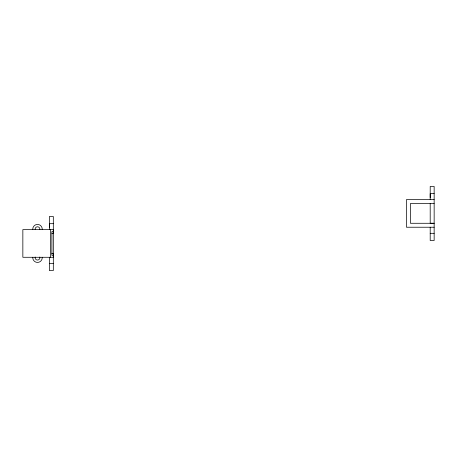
<?xml version="1.0" encoding="UTF-8"?>
<svg xmlns="http://www.w3.org/2000/svg" width="457" height="457" viewBox="0 0 457 457"><rect width="100%" height="100%" fill="white"/><g stroke="black" fill="none" stroke-linecap="round" stroke-linejoin="round"><path stroke-width="0.69" d="M49.362 229.614L49.379 223.684L53.315 223.684M430.197 199.56L430.214 193.631L434.15 193.631M51.921 233.567L53.315 233.567L53.315 229.614L22.85 229.614L22.85 257.285L53.315 257.285L53.315 253.332L51.995 253.332L53.315 253.332M32.813 257.285L32.761 257.679A4.741 4.741 0 0 0 37.503 262.427A4.741 4.741 0 0 0 42.244 257.679L42.193 257.285M35.212 257.068L35.132 257.679A2.371 2.371 0 0 0 37.503 260.05A2.371 2.371 0 0 0 39.873 257.679L39.793 257.068M39.816 229.614L39.873 229.163A2.371 2.371 0 0 0 37.503 226.792A2.371 2.371 0 0 0 35.132 229.163L35.189 229.614M42.187 229.614L42.244 229.163A4.741 4.741 0 0 0 37.503 224.421A4.741 4.741 0 0 0 32.761 229.163L32.818 229.614M434.15 199.56L406.479 199.56L406.479 227.232L434.15 227.232M434.15 203.514L410.432 203.514L410.432 223.284L434.15 223.279L430.197 223.284L430.197 203.514M53.292 231.59L51.892 231.59L51.892 255.314L53.292 255.314M430.197 233.316L434.15 233.316M49.362 263.369L53.315 263.369M430.197 197.584L430.214 186.445L434.15 186.445L434.15 240.502L430.197 240.502L430.197 227.232M50.499 229.614L50.499 257.285M49.362 227.637L49.379 216.498L53.315 216.498L53.315 270.555L49.362 270.555L49.362 257.285"/></g></svg>
